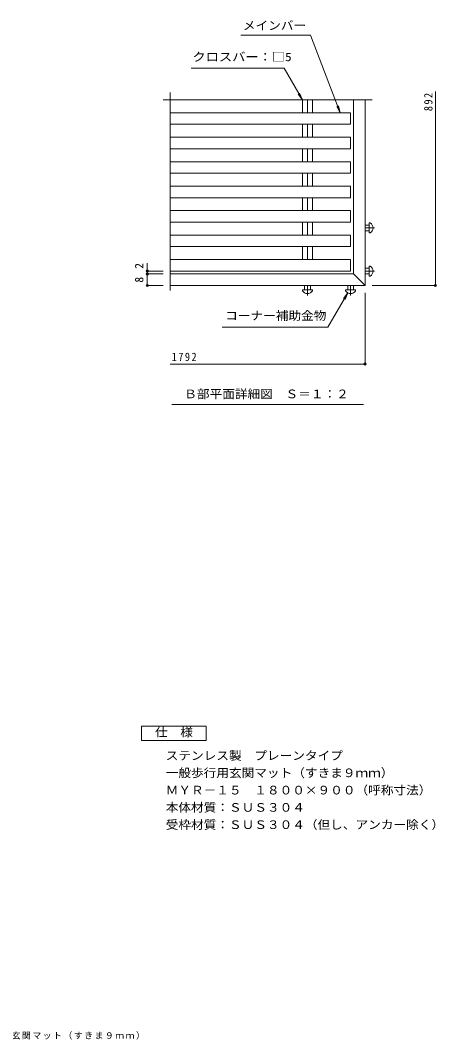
# Model space of a CAD drawing. Units: millimetres on the paper, enlarged 5 times, with parts at other scales. Extents: x -951 to 1062, y -967 to 875.
# Drawn here: x 339 to 1062, y -946 to 824 of the extents above; entities that cross this region are included whole.
import ezdxf
from ezdxf.enums import TextEntityAlignment as Align

# ---------------------------------------------------------------- set-up
doc = ezdxf.new("R2010")
doc.units = ezdxf.units.MM
doc.header["$LTSCALE"] = 5
doc.header["$PDMODE"] = 32
doc.header["$PDSIZE"] = 4
doc.linetypes.add('CHAIN1', pattern=[8, 5, -1, 1, -1])
for name, color, linetype, lineweight in [('D-1', 2, 'Continuous', 9), ('D-2', 3, 'Continuous', 9), ('D-4', 7, 'Continuous', 9), ('D-5', 7, 'Continuous', 9), ('F-4_F-4ﾚｲﾔ', 7, 'Continuous', 9), ('F-5_F-5ﾚｲﾔ', 7, 'Continuous', 9)]:
    doc.layers.add(name, color=color, linetype=linetype, lineweight=lineweight)
doc.layers.add('F-0_F-0ﾚｲﾔ', color=2, linetype='Continuous')
doc.styles.add('ＭＳ ゴシック', font='')
doc.styles.get('ＭＳ ゴシック').set_extended_font_data('MS Gothic')

msp = doc.modelspace()

# ---------------------------------------------------------------- linework, layer by layer
at = {"layer": 'D-1'}
for p, q in [((599.227, 699.052), (599.227, 354.951)), ((586.584, 686.402), (949.888, 686.402)), ((917.644, 686.402), (917.644, 383.903)), ((937.644, 686.402), (937.644, 363.903)), ((945.144, 468.903), (937.644, 468.903)), ((945.144, 472.653), (945.144, 455.153)), ((945.144, 472.653), (946.644, 472.521)), ((945.144, 458.903), (937.644, 458.903)), ((946.644, 455.284), (945.144, 455.153)), ((945.144, 393.903), (937.644, 393.903)), ((945.144, 397.653), (945.144, 380.153)), ((946.644, 397.521), (945.144, 397.653)), ((917.644, 383.903), (599.227, 383.903)), ((917.644, 383.903), (937.644, 363.903)), ((945.144, 383.903), (937.644, 383.903)), ((945.144, 380.153), (946.644, 380.284)), ((937.644, 363.903), (599.227, 363.903)), ((846.394, 356.403), (828.894, 356.403)), ((828.894, 356.403), (829.025, 354.903)), ((832.644, 356.403), (832.644, 363.903)), ((842.644, 356.403), (842.644, 363.903)), ((846.394, 356.403), (846.263, 354.903)), ((921.394, 356.403), (903.894, 356.403)), ((903.894, 356.403), (904.025, 354.903)), ((907.644, 356.403), (907.644, 363.903)), ((917.644, 356.403), (917.644, 363.903)), ((921.263, 354.903), (921.394, 356.403))]:
    msp.add_line(p, q, dxfattribs=at)
at = {"layer": 'D-1', "linetype": 'CHAIN1'}
for p, q in [((937.644, 463.903), (953.903, 463.903)), ((937.644, 388.903), (953.903, 388.903)), ((837.644, 346.547), (837.644, 363.903)), ((912.644, 346.76), (912.644, 363.903))]:
    msp.add_line(p, q, dxfattribs=at)
at = {"layer": 'D-1'}
for centre, start, end in [((941.715, 463.903), 299.76143, 60.23856), ((941.715, 388.903), 299.76143, 60.23856), ((837.644, 359.831), 209.76143, 330.23856), ((912.644, 359.831), 209.76143, 330.23856)]:
    msp.add_arc(centre, 9.928, start, end, dxfattribs=at)
at = {"layer": 'D-2'}
for p, q in [((828.805, 663.902), (828.805, 686.402)), ((837.644, 663.902), (837.644, 686.402)), ((846.483, 663.902), (846.483, 686.402)), ((912.644, 663.902), (599.227, 663.902)), ((828.805, 621.402), (828.805, 643.902)), ((837.644, 621.402), (837.644, 643.902)), ((846.483, 621.402), (846.483, 643.902)), ((912.644, 621.402), (599.227, 621.402)), ((828.805, 578.902), (828.805, 601.402)), ((837.644, 578.902), (837.644, 601.402)), ((846.483, 578.902), (846.483, 601.402)), ((912.644, 578.902), (599.227, 578.902)), ((828.805, 536.402), (828.805, 558.902)), ((837.644, 536.402), (837.644, 558.902)), ((846.483, 536.402), (846.483, 558.902)), ((912.644, 536.402), (599.227, 536.402)), ((828.805, 493.902), (828.805, 516.402)), ((837.644, 493.902), (837.644, 516.402)), ((846.483, 493.902), (846.483, 516.402)), ((912.644, 493.902), (599.227, 493.902)), ((828.805, 451.403), (828.805, 473.903)), ((837.644, 451.403), (837.644, 473.903)), ((846.483, 451.403), (846.483, 473.903)), ((912.644, 451.403), (599.227, 451.403)), ((828.805, 408.903), (828.805, 431.403)), ((837.644, 408.903), (837.644, 431.403)), ((846.483, 408.903), (846.483, 431.403)), ((912.644, 408.903), (599.227, 408.903)), ((912.644, 408.903), (912.644, 388.903)), ((912.644, 388.903), (599.227, 388.903))]:
    msp.add_line(p, q, dxfattribs=at)
for points in [[(912.644, 663.902), (912.644, 643.902), (599.227, 643.902)], [(912.644, 621.402), (912.644, 601.402), (599.227, 601.402)], [(912.644, 578.902), (912.644, 558.902), (599.227, 558.902)], [(912.644, 536.402), (912.644, 516.402), (599.227, 516.402)], [(912.644, 493.902), (912.644, 473.903), (599.227, 473.903)], [(912.644, 451.403), (912.644, 431.403), (599.227, 431.403)]]:
    msp.add_lwpolyline(points, dxfattribs=at)
at = {"layer": 'D-4'}
for p, q in [((721.952, 798.948), (842.898, 798.948)), ((635.57, 741.402), (797.051, 741.402)), ((828.805, 686.402), (797.051, 741.402)), ((828.805, 686.402), (821.196, 696.319)), ((828.805, 686.402), (824.022, 697.951)), ((1060.144, 363.903), (1060.144, 701.014)), ((894.326, 663.902), (891.441, 676.065)), ((559.227, 363.903), (559.227, 402.51)), ((586.727, 388.902), (557.727, 388.902)), ((586.727, 383.903), (557.727, 383.903)), ((586.727, 363.903), (557.727, 363.903)), ((950.144, 363.903), (1061.644, 363.903)), ((907.68, 351.233), (873.137, 291.403)), ((907.68, 351.233), (900.07, 341.316)), ((907.68, 351.233), (902.896, 339.684)), ((937.644, 351.403), (937.644, 225.878)), ((689.098, 291.403), (873.137, 291.403)), ((599.227, 227.378), (937.644, 227.378))]:
    msp.add_line(p, q, dxfattribs=at)
msp.add_lwpolyline([(842.898, 798.948), (894.326, 663.902), (888.391, 674.903)], dxfattribs=at)
for p in [(559.227, 388.902), (559.227, 383.903), (559.227, 363.903), (1060.144, 363.903), (937.644, 227.378)]:
    msp.add_point(p, dxfattribs=at)
at = {"layer": 'D-5'}
msp.add_line((935.226, 157.369), (601.644, 157.369), dxfattribs=at)
at = {"layer": 'F-4_F-4ﾚｲﾔ', "color": 2}
for p, q in [((548.847, -401.498), (661.348, -401.498)), ((548.847, -426.498), (548.847, -401.498))]:
    msp.add_line(p, q, dxfattribs=at)
msp.add_lwpolyline([(661.348, -401.498), (661.348, -426.498), (548.847, -426.498)], dxfattribs=at)

# ---------------------------------------------------------------- texts
at = {"layer": 'D-2', "color": 2, "insert": (1055.144, 666.734), "char_height": 14.66, "attachment_point": 7, "rotation": 90, "style": 'ＭＳ ゴシック'}
msp.add_mtext('\\T1.27;\\W0.9;892', dxfattribs=at)
at = {"layer": 'D-2', "color": 2, "insert": (601.561, 232.378), "char_height": 14.66, "attachment_point": 7, "style": 'ＭＳ ゴシック'}
msp.add_mtext('\\T1.28;\\W0.9;1792', dxfattribs=at)
at = {"layer": 'D-4', "color": 2, "style": 'ＭＳ ゴシック'}
for s, width, p in [('メインバー', 1.1, (725.344, 803.636)), ('クロスバー：□5', 1.15, (637.719, 749.135)), ('コーナー補助金物', 1.1, (694.607, 299.623)), ('Ｂ部平面詳細図\u3000Ｓ＝１：２', 1.1, (623.435, 163.619))]:
    msp.add_text(s, height=14.66, dxfattribs=dict(at, width=width)).set_placement(p, align=Align.BOTTOM_LEFT)
for s, p in [('2', (556.727, 392.899)), ('8', (556.727, 368.903))]:
    msp.add_text(s, height=14.66, rotation=90, dxfattribs=at).set_placement(p, align=Align.BOTTOM_LEFT)
at = {"layer": 'F-0_F-0ﾚｲﾔ', "style": 'ＭＳ ゴシック', "width": 1.1}
for s, p in [('ステンレス製\u3000プレーンタイプ', (591.225, -464.619)), ('一般歩行用玄関マット（すきま９ｍｍ）', (591.225, -494.619)), ('ＭＹＲ－１５\u3000１８００×９００（呼称寸法）', (591.225, -524.619)), ('本体材質：ＳＵＳ３０４', (591.225, -554.619)), ('受枠材質：ＳＵＳ３０４（但し、アンカー除く）', (591.225, -584.619))]:
    msp.add_text(s, height=14.66, dxfattribs=at).set_placement(p, align=Align.BOTTOM_LEFT)
at = {"layer": 'F-5_F-5ﾚｲﾔ', "color": 2, "style": 'ＭＳ ゴシック', "width": 1.1}
msp.add_text('仕\u3000様', height=14.66, dxfattribs=at).set_placement((572.597, -423.998), align=Align.BOTTOM_LEFT)
at = {"layer": 'F-5_F-5ﾚｲﾔ', "insert": (-36.945, -946.092), "char_height": 11, "attachment_point": 7, "style": 'ＭＳ ゴシック'}
msp.add_mtext('\\T1.17;ステンレス製\u3000プレーンタイプ\u3000一般歩行用玄関マット（すきま９ｍｍ）', dxfattribs=at)

doc.saveas('drawing.dxf')
